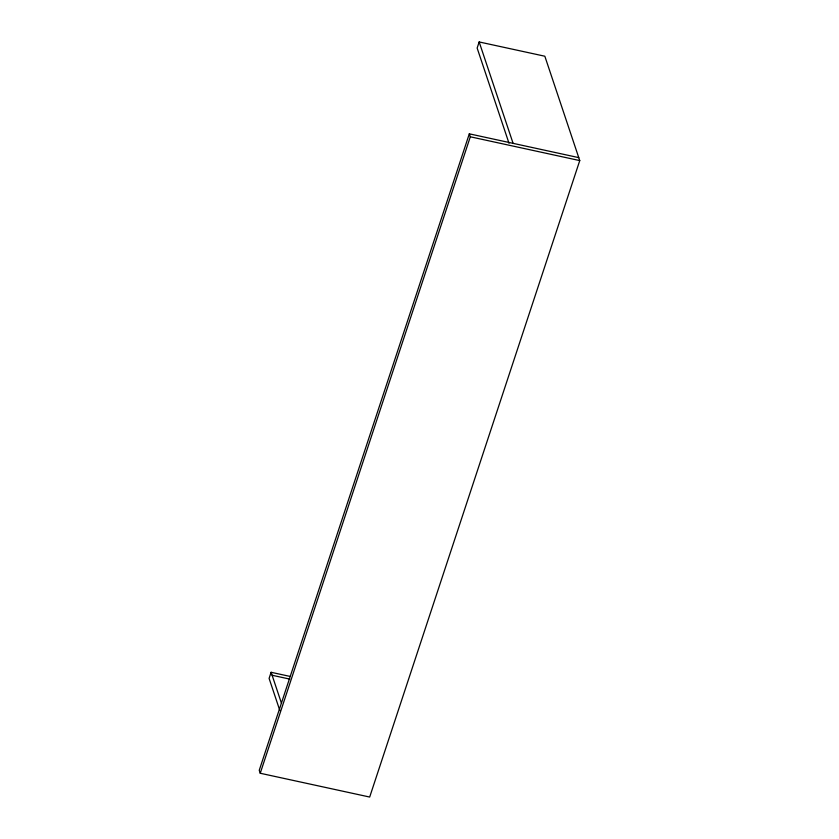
<?xml version="1.0" encoding="UTF-8"?>
<svg xmlns="http://www.w3.org/2000/svg" width="839" height="839" viewBox="0 0 839 839"><rect width="100%" height="100%" fill="white"/><g stroke="black" fill="none" stroke-linecap="round" stroke-linejoin="round"><path stroke-width="1.26" d="M290.116 676.423L271.112 672.291L269.099 678.405L279.848 710.56M578.763 157.627L469.316 133.831L259.241 770.286L260.237 773.254L369.684 797.05L579.759 160.595L544.836 56.223L479.163 41.95L477.15 48.064L509.011 143.28M260.237 773.254L470.312 136.799L469.316 133.831M470.312 136.799L579.759 160.595M272.109 675.259L289.78 679.108M479.163 41.95L513.09 143.354M271.112 672.291L281.422 703.103"/></g></svg>
